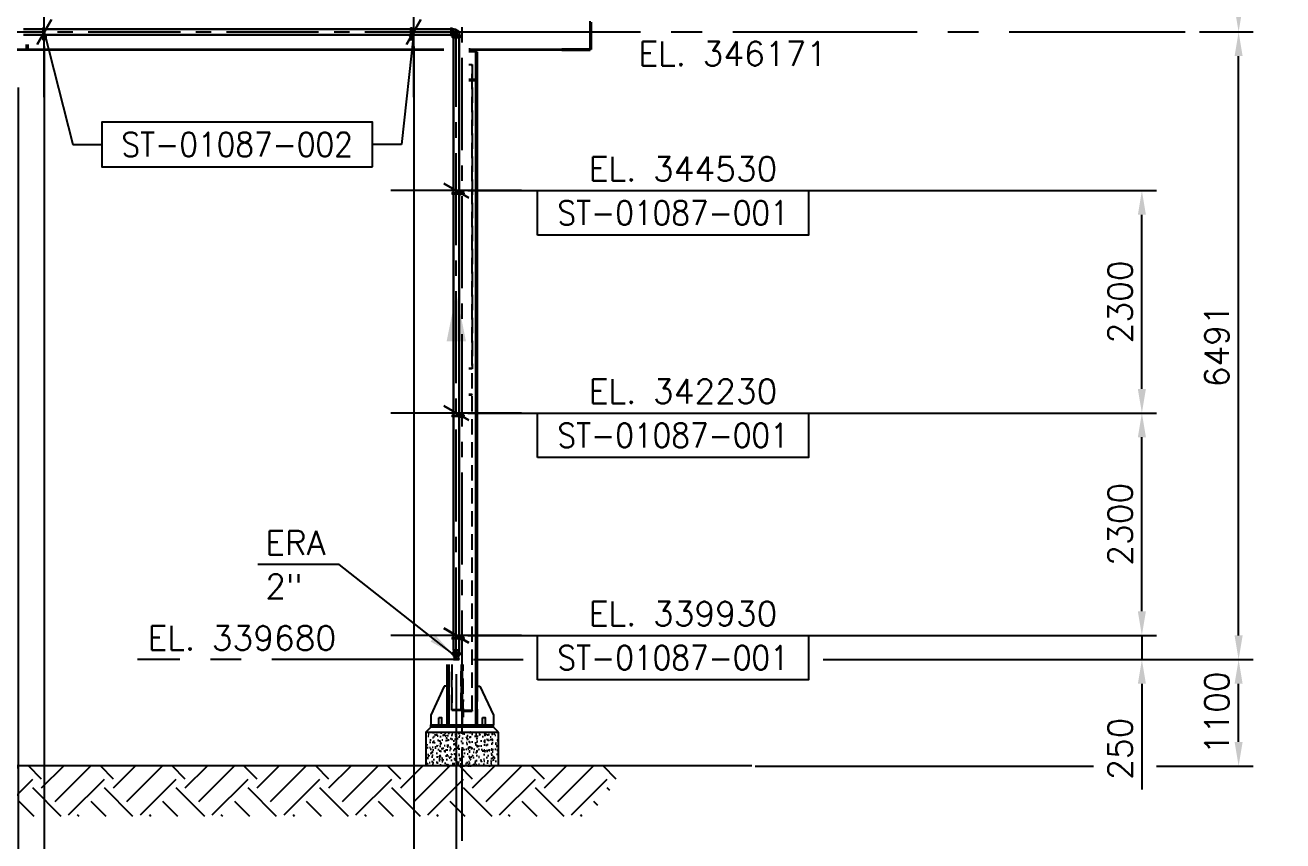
# Model space of a CAD drawing. Header units: millimetres. Extents: x 0 to 42050, y 0 to 29700.
# Drawn here: x 15520 to 22020, y 21874 to 26092 of the extents above; entities that cross this region are included whole.
import ezdxf
from ezdxf.enums import TextEntityAlignment as Align

# ---------------------------------------------------------------- set-up
doc = ezdxf.new("R2010")
doc.units = ezdxf.units.MM
doc.header["$LTSCALE"] = 50
doc.linetypes.add('CENTER2', pattern=[28.575, 19.05, -3.175, 3.175, -3.175])
doc.linetypes.add('HIDDEN2', pattern=[4.7625, 3.175, -1.5875])
for name, color, linetype in [('CIVIL', 7, 'Continuous'), ('ESTRUTURA EXISTENTE', 7, 'Continuous'), ('GRAMPO', 8, 'Continuous'), ('SUP.CHAMADA', 2, 'Continuous'), ('SUPORTE', 7, 'Continuous'), ('TC1', 8, 'CENTER2'), ('TCONEXÃO', 3, 'Continuous'), ('TDM', 2, 'Continuous'), ('TFLUXO', 7, 'Continuous'), ('TR100', 3, 'Continuous')]:
    doc.layers.add(name, color=color, linetype=linetype)
doc.layers.add('HIDDEN', color=8, linetype='HIDDEN2', transparency=0.4)
doc.layers.add('SUP.IND', color=4, linetype='Continuous', lineweight=30)
doc.layers.add('TNO', color=5, linetype='Continuous', lineweight=30)
doc.styles.add('TR100', font='simplex.shx')
doc.dimstyles.new('SEG-S-50x100', dxfattribs={"dimscale": 50, "dimtxt": 2.5, "dimasz": 2.5, "dimexe": 1.5, "dimexo": 1.5, "dimgap": 1, "dimtad": 1, "dimdec": 0, "dimlfac": 2, "dimtxsty": 'TR100', "dimcen": 2.5, "dimclrd": 256, "dimclre": 256, "dimclrt": 3, "dimadec": 0, "dimazin": 0, "dimtfac": 1, "dimtdec": 0, "dimtmove": 0, "dimatfit": 3, "dimfxl": 0, "dimarcsym": 0})

# ---------------------------------------------------------------- blocks, each defined once
blk = doc.blocks.new('A$C5c57e51c')
at = {"layer": 'HIDDEN'}
for p, q in [((-19, 0), (-19, -46)), ((19, 0), (19, -46)), ((-28, -46), (-28, -49)), ((-28, -49), (28, -49)), ((-27, -50), (-28, -49)), ((27, -50), (-27, -50)), ((-19, -97), (-20, -98)), ((-19, -50), (-19, -97)), ((19, -97), (-19, -97)), ((19, -50), (19, -97)), ((19, -97), (20, -98)), ((27, -50), (28, -49)), ((28, -46), (28, -49))]:
    blk.add_line(p, q, dxfattribs=at)
at = {"layer": 'TCONEXÃO'}
for p, q in [((-29, 0), (-30, -1)), ((-29, 0), (29, 0)), ((29, 0), (30, -1)), ((-39, -28), (-44, -33)), ((-44, -41), (-44, -33)), ((-39, -46), (-44, -41)), ((-38, -28), (-39, -28)), ((-39, -46), (-38, -46)), ((-38, -28), (-27, -28)), ((-27, -46), (-38, -46)), ((30, -1), (-30, -1)), ((-30, -1), (-30, -28)), ((-30, -61), (-30, -46)), ((0, -61), (-30, -61)), ((0, -86), (-30, -86)), ((-30, -96), (-30, -86)), ((0, -96), (-30, -96)), ((-28, -98), (-30, -96)), ((0, -98), (-28, -98)), ((-11, -28), (-27, -28)), ((-27, -46), (-11, -46)), ((-22, -41), (-22, -33)), ((-11, -28), (11, -28)), ((11, -46), (-11, -46)), ((30, -61), (0, -61)), ((30, -86), (0, -86)), ((30, -96), (0, -96)), ((28, -98), (0, -98)), ((27, -28), (11, -28)), ((11, -46), (27, -46)), ((22, -41), (22, -33)), ((27, -28), (38, -28)), ((38, -46), (27, -46)), ((28, -98), (30, -96)), ((30, -1), (30, -28)), ((30, -61), (30, -46)), ((30, -96), (30, -86)), ((39, -28), (38, -28)), ((38, -46), (39, -46)), ((39, -28), (44, -33)), ((39, -46), (44, -41)), ((44, -41), (44, -33))]:
    blk.add_line(p, q, dxfattribs=at)
for centre, radius, start, end in [((-32, -66), 5.26, 56.1796, 63.1455), ((-41, -71), 18.8, 308.2491, 341.4554), ((-37, -73), 14.1, 343.0127, 56.1796), ((37, -73), 14.1, 123.8204, 196.9873), ((41, -71), 18.8, 198.5446, 231.7509), ((32, -66), 5.26, 116.8545, 123.8204)]:
    blk.add_arc(centre, radius, start, end, dxfattribs=at)
for points, weights in [([(-38, -28), (-41, -30), (-44, -33)], [1, 1.00923743592, 1.00072727891]), ([(-44, -41), (-41, -44), (-38, -46)], [1.00072727891, 1.00923743592, 1]), ([(-22, -33), (-25, -30), (-27, -28)], [1.00072727891, 1.00923743592, 1]), ([(-27, -46), (-25, -44), (-22, -41)], [1, 1.00923743592, 1.00072727891]), ([(-11, -28), (-16, -30), (-22, -33)], [1, 1.00923743592, 1.00072727891]), ([(-22, -41), (-16, -44), (-11, -46)], [1.00072727891, 1.00923743592, 1]), ([(22, -33), (16, -30), (11, -28)], [1.00072727891, 1.00923743592, 1]), ([(11, -46), (16, -44), (22, -41)], [1, 1.00923743592, 1.00072727891]), ([(27, -28), (25, -30), (22, -33)], [1, 1.00923743592, 1.00072727891]), ([(22, -41), (25, -44), (27, -46)], [1.00072727891, 1.00923743592, 1]), ([(44, -33), (41, -30), (38, -28)], [1.00072727891, 1.00923743592, 1]), ([(38, -46), (41, -44), (44, -41)], [1, 1.00923743592, 1.00072727891])]:
    blk.add_rational_spline(points, weights, degree=2, dxfattribs=at)
blk = doc.blocks.new('GRAMPO U 02 CORTE1')
at = {"layer": 'GRAMPO'}
for p, q in [((-5, 36), (-5, -82)), ((5, 36), (5, -82)), ((-10, -36), (-10, -45)), ((-10, -46), (10, -46)), ((-10, -46), (-10, -55)), ((-10, -55), (10, -55)), ((-6, -30), (-6, -36)), ((5, -82), (-5, -82)), ((6, -30), (6, -36)), ((10, -36), (10, -45)), ((10, -46), (10, -55))]:
    blk.add_line(p, q, dxfattribs=at)
for centre, radius, start, end in [((0, 36), 4.76, 0, 180), ((-7, -41), 4.76, 60, 120), ((-7, -41), 4.76, 240, 300), ((-7, -51), 4.76, 60, 120), ((-7, -51), 4.76, 240, 300), ((0, -54), 18.1, 74.7385, 105.2615), ((0, -28), 18.1, 254.7385, 285.2615), ((0, -64), 18.1, 74.7385, 105.2615), ((0, -37), 18.1, 254.7385, 285.2615), ((7, -41), 4.76, 60, 120), ((7, -41), 4.76, 240, 300), ((7, -51), 4.76, 60, 120), ((7, -51), 4.76, 240, 300)]:
    blk.add_arc(centre, radius, start, end, dxfattribs=at)
at = {"layer": 'TC1', "ltscale": 0.5}
for p, q in [((14, 36), (-14, 36)), ((0, 50), (0, -82))]:
    blk.add_line(p, q, dxfattribs=at)
blk = doc.blocks.new('A$C8f8786a4')
at = {"layer": 'HIDDEN'}
for p, q in [((57, 30), (34, 29)), ((34, 29), (34, -29)), ((-30, -57), (-29, -34)), ((-29, -34), (29, -34)), ((30, -57), (29, -34)), ((57, -30), (34, -29))]:
    blk.add_line(p, q, dxfattribs=at)
at = {"layer": 'TCONEXÃO'}
for p, q in [((1, 0), (4, 3)), ((5, 1), (3, 0)), ((7, 1), (6, 1)), ((7, 3), (9, 2)), ((14, 4), (10, 5)), ((11, 7), (14, 6)), ((14, 6), (14, 9)), ((16, 0), (14, 4)), ((16, 10), (15, 5)), ((15, 5), (18, 2)), ((18, 0), (17, 0)), ((42, 36), (38, 36)), ((42, 36), (42, -35)), ((45, -37), (45, 37)), ((56, 38), (46, 38)), ((48, 9), (52, 9)), ((48, 8), (48, 9)), ((53, 8), (48, 8)), ((48, 7), (53, 7)), ((48, 6), (48, 7)), ((53, 6), (48, 6)), ((48, 6), (52, 4)), ((48, 3), (48, 6)), ((49, 3), (48, 3)), ((48, 0), (53, 2)), ((48, -1), (48, 0)), ((49, 4), (49, 3)), ((53, 2), (49, 4)), ((51, 0), (50, 0)), ((51, -1), (51, 0)), ((52, 11), (53, 11)), ((52, 9), (52, 11)), ((52, 5), (53, 5)), ((52, 4), (52, 5)), ((52, 1), (52, -1)), ((53, 1), (52, 1)), ((53, 11), (53, 8)), ((53, 7), (53, 6)), ((53, 5), (53, 2)), ((53, 2), (53, 1)), ((57, 37), (57, -37)), ((-38, -46), (-38, -56)), ((-37, -45), (37, -45)), ((37, -57), (-37, -57)), ((-36, -38), (-36, -42)), ((35, -42), (-36, -42)), ((-11, -16), (-8, -10)), ((-11, -17), (-11, -17)), ((-9, -15), (-10, -17)), ((-2, -19), (-9, -15)), ((-6, -11), (-8, -13)), ((-8, -13), (-1, -17)), ((-7, -10), (-7, -10)), ((-5, -7), (-5, -7)), ((-1, -12), (-5, -8)), ((-4, -7), (0, -10)), ((-4, -46), (-3, -46)), ((-4, -55), (-4, -46)), ((-3, -46), (-3, -49)), ((-3, -49), (1, -49)), ((1, -50), (-3, -53)), ((-3, -53), (-3, -55)), ((-2, -3), (-1, -3)), ((3, -8), (-2, -4)), ((-1, -18), (-1, -19)), ((0, -3), (4, -6)), ((7, -7), (1, 0)), ((1, -52), (4, -49)), ((4, -53), (1, -53)), ((3, 0), (5, -2)), ((3, -10), (3, -10)), ((4, -11), (4, -12)), ((4, -46), (5, -46)), ((4, -49), (4, -46)), ((4, -55), (4, -53)), ((5, -2), (7, 0)), ((5, -46), (5, -55)), ((8, -1), (6, -3)), ((6, -3), (8, -6)), ((8, -7), (8, -7)), ((10, -12), (9, -14)), ((13, -18), (13, -14)), ((14, -19), (13, -18)), ((18, -14), (14, -19)), ((15, -15), (17, -13)), ((15, -13), (15, -15)), ((17, -13), (18, -14)), ((35, -42), (35, -38)), ((35, -42), (35, -42)), ((37, -45), (37, -45)), ((38, -35), (42, -35)), ((38, -56), (38, -47)), ((39, -46), (46, -39)), ((42, -35), (42, -35)), ((45, -37), (45, -37)), ((47, -38), (56, -38)), ((53, -3), (48, -1)), ((48, -6), (48, -5)), ((53, -6), (48, -6)), ((48, -10), (48, -10)), ((53, -10), (48, -10)), ((49, -5), (50, -5)), ((49, -5), (49, -5)), ((49, -9), (50, -9)), ((49, -9), (49, -9)), ((50, 0), (51, -1)), ((50, -5), (50, -5)), ((50, -9), (50, -9)), ((51, -4), (53, -3)), ((53, -4), (51, -5)), ((51, -5), (53, -5)), ((51, -5), (51, -5)), ((51, -9), (52, -9)), ((51, -9), (51, -9)), ((52, -1), (53, -2)), ((52, -9), (52, -9)), ((53, -2), (53, -3)), ((53, -3), (53, -4)), ((53, -5), (53, -6)), ((53, -9), (53, -10))]:
    blk.add_line(p, q, dxfattribs=at)
at = {"layer": 'TCONEXÃO', "flags": 128}
for points in [[(14, 10), (14, 11), (15, 11), (15, 11), (15, 11), (15, 11)], [(14, 9), (14, 10), (14, 10), (14, 10), (14, 10), (14, 10)], [(0, -10), (1, -11), (1, -11), (1, -11), (2, -11), (2, -11), (3, -10)], [(38, -47), (38, -47), (38, -47)], [(47, -38), (47, -38), (47, -38)], [(48, -5), (48, -4), (48, -4), (49, -4), (49, -3), (49, -3), (50, -3)], [(50, -4), (49, -4), (49, -4), (49, -4), (49, -5), (49, -5)], [(50, -8), (49, -8), (49, -9), (49, -9), (49, -9), (49, -9)], [(50, -5), (50, -5), (50, -4), (50, -4), (50, -4), (50, -4), (50, -4), (50, -4)], [(50, -9), (50, -9), (50, -9), (50, -9), (50, -8), (50, -8)], [(52, -8), (51, -8), (51, -8), (51, -8), (51, -9), (51, -9)], [(52, -9), (52, -9), (52, -8), (52, -8), (52, -8), (52, -8), (52, -8)]]:
    blk.add_lwpolyline(points, dxfattribs=at)
at = {"layer": 'TCONEXÃO'}
for centre, radius, start, end in [((38, -38), 73.6, 90, 180), ((6, 2), 2.05, 37.2855, 137.6938), ((6, 1), 0.674, 36.1999, 138.7795), ((6, 0), 0.678, 306.5692, 48.4102), ((7, 0), 2.06, 307.3181, 47.6613), ((10, 5), 2.17, 57.562, 100.1309), ((10, 6), 0.999, 115.6431, 175.9338), ((9, 6), 0.745, 190.9713, 213.7425), ((10, 7), 1.92, 217.4649, 243.4842), ((14, 10), 1.06, 33.4516, 49.1656), ((13, 9), 3.18, 15.5552, 30.7636), ((17, 1), 0.654, 208.7971, 311.9553), ((17, 1), 0.671, 297.4369, 39.5179), ((41, 39), 4, 281.1643, 329.1021), ((46, 37), 1.5, 90, 149.1021), ((56, 37), 1.5, 0, 90), ((-37, -46), 1.5, 120.8979, 180), ((-37, -56), 1.5, 180, 270), ((-39, -41), 4, 300.8979, 348.8357), ((-11, -16), 0.673, 139.9636, 242.4683), ((-10, -16), 0.674, 230.1286, 332.3033), ((-7, -11), 0.674, 50.0453, 152.3866), ((-7, -11), 0.673, 320.0358, 62.3961), ((-5, -8), 0.67, 132.5299, 234.9381), ((-5, -7), 0.674, 42.9568, 144.5112), ((-1, -3), 0.671, 132.3406, 234.872), ((-2, -18), 0.674, 230.0525, 332.3794), ((-1, -3), 0.669, 42.3808, 145.0872), ((1, -10), 3.2, 219.6649, 321.7005), ((-2, -18), 0.675, 320.149, 62.2829), ((1, -49), 0.4, 315.1509, 90), ((1, -53), 0.4, 135.1509, 270), ((2, -9), 1.53, 319.3225, 60.8596), ((2, -9), 3.17, 315.1578, 58.321), ((8, -7), 0.676, 216.4047, 318.5747), ((8, -6), 0.676, 306.3829, 48.5965), ((11, -11), 3.36, 134.319, 226.3933), ((11, -11), 2.98, 45.8802, 137.396), ((11, -11), 1.55, 139.077, 229.5609), ((11, -11), 1.3, 44.3035, 137.5153), ((8, -13), 4.89, 352.4519, 35.1042), ((8, -13), 6.79, 355.3701, 37.6419), ((38, -38), 3.07, 90, 180), ((39, -41), 4, 191.1498, 239.0877), ((35, -47), 2.6, 16.4903, 40.4398), ((37, -56), 1.5, 270, 0), ((40, -47), 1.83, 133.0491, 182.1952), ((40, -46), 1.9, 181.6003, 207.5256), ((41, -39), 4, 30.9123, 78.8501), ((47, -35), 2.61, 229.5929, 253.477), ((47, -40), 1.8, 87.3905, 137.5406), ((46, -40), 1.9, 62.4744, 88.3997), ((50, -9), 1.24, 90.2457, 168.6462), ((52, -9), 4.11, 167.8589, 182.1482), ((50, -5), 1.3, 16.3626, 92.4283), ((52, -9), 1.35, 88.5992, 157.7025), ((49, -9), 1.16, 33.6353, 89.7632), ((52, -9), 1.52, 351.8188, 87.8573), ((56, -37), 1.5, 270, 0)]:
    blk.add_arc(centre, radius, start, end, dxfattribs=at)
blk = doc.blocks.new('A$Cf3f43122')
at = {"layer": 'SUPORTE', "elevation": 0}
for points in [[(17871, 7554), (17903, 7554, -0.414214), (17909, 7548), (17909, 7516, 0.414214), (17916, 7509), (17916, 7560), (17865, 7560, 0.414214), (17871, 7554, 0.414214)], [(21671, 7554), (21703, 7554, -0.414214), (21709, 7548), (21709, 7516, 0.414214), (21716, 7509), (21716, 7560), (21665, 7560, 0.414214), (21671, 7554, 0.414214)], [(22192, 5905), (22192, 5936, -0.414214), (22198, 5943), (22230, 5943, 0.414214), (22236, 5949), (22186, 5949), (22186, 5898, 0.414214), (22192, 5905, 0.414214)], [(22192, 3605), (22192, 3636, -0.414214), (22198, 3643), (22230, 3643, 0.414214), (22236, 3649), (22186, 3649), (22186, 3598, 0.414214), (22192, 3605, 0.414214)], [(22192, 1305), (22192, 1336, -0.414214), (22198, 1343), (22230, 1343, 0.414214), (22236, 1349), (22186, 1349), (22186, 1298, 0.414214), (22192, 1305, 0.414214)]]:
    blk.add_lwpolyline(points, format="xyb", dxfattribs=at)
at = {"layer": 'TC1'}
for p in [(5493, 7590), (22156, 1099)]:
    blk.add_line(p, (22156, 7590), dxfattribs=at)
at = {"layer": 'TNO'}
for p, q in [((17683, 7620), (22098, 7620)), ((17683, 7560), (22098, 7560)), ((22126, 1197), (22126, 7533)), ((22186, 1197), (22186, 7533))]:
    blk.add_line(p, q, dxfattribs=at)
at = {"xscale": -1}
for name, p in [('GRAMPO U 02 CORTE1', (17888, 7590)), ('GRAMPO U 02 CORTE1', (21688, 7590)), ('A$C8f8786a4', (22156, 7590)), ('A$C5c57e51c', (22156, 1197))]:
    blk.add_blockref(name, p, dxfattribs=at)
at = {"xscale": -1.000000000000005, "rotation": 90}
for p in [(22156, 5921), (22156, 3621), (22156, 1321)]:
    blk.add_blockref('GRAMPO U 02 CORTE1', p, dxfattribs=at)
blk = doc.blocks.new('A$C18ef6fce')
at = {"layer": 'HIDDEN'}
h = blk.add_hatch(dxfattribs=at)
h.set_pattern_fill('AR-CONC', color=256, scale=15)
h.set_pattern_definition([(50, (424432.36, 384892.79), (107.589027, -9.41282), [11.25, -123.75]), (355, (424432.36, 384892.79), (-20.8127, 112.82882), [9, -99]), (100.451444, (424441.32, 384892), (86.776327, 103.415999), [9.561029, -105.171317]), (46.1842, (424432.36, 384922.79), (160.0862, -24.827892), [16.875, -185.625]), (96.635635, (424445.7, 384920.72), (140.19929, 146.11779), [14.34155, -157.757064]), (351.184164, (424432.36, 384922.79), (140.19929, 146.11779), [13.5, -148.5]), (21, (424447.36, 384915.29), (89.536058, -60.392834), [11.25, -123.75]), (326, (424447.36, 384915.29), (36.4973, 108.772507), [9, -99]), (71.451445, (424454.82, 384910.26), (126.033357, 48.379673), [9.561029, -105.171317]), (37.5, (424432.356, 384892.79), (1.8239783, 49.934078), [0, -97.8, 0, -100.5, 0, -99.375]), (7.5, (424432.356, 384892.79), (39.4604306, 59.161757), [0, -57.3, 0, -95.55, 0, -37.875]), (327.5, (424398.906, 384892.79), (80.0733654, -3.3832308), [0, -37.5, 0, -117, 0, -155.25]), (317.5, (424383.906, 384892.79), (87.477925, 15.015747), [0, -48.75, 0, -77.7, 0, -110.25])])
h.paths.add_polyline_path([(22591, 351), (21841, 351), (21841, 0), (22591, 0)])
h = blk.add_hatch(dxfattribs=at)
h.set_pattern_fill('EARTH', color=256, scale=0.5, style=0)
h.set_pattern_definition([(45, (-50183, -164615.4), (6e-14, 742.4621), [525, -525]), (45, (-50322.2, -164476.2), (6e-14, 742.4621), [525, -525]), (45, (-50461.4, -164337), (6e-14, 742.4621), [525, -525]), (135, (-50461.4, -164244.2), (-742.4621, 2e-13), [525, -525]), (135, (-50322.2, -164104.97), (-742.4621, 2e-13), [525, -525]), (135, (-50183, -163965.76), (-742.4621, 2e-13), [525, -525])])
h.paths.add_polyline_path([(23529, -523), (23834, -139), (23869, 1), (-1979, 0), (-1511, -518)])
at = {"layer": 'CIVIL'}
for p, q in [((21841, 351), (21891, 401)), ((22591, 351), (22541, 401)), ((21841, 351), (22591, 351)), ((21841, 351), (21841, 1)), ((22591, 0), (22591, 351)), ((25211, 0), (-1975, 0))]:
    blk.add_line(p, q, dxfattribs=at)
at = {"layer": 'ESTRUTURA EXISTENTE'}
for p, q in [((23538, 7408), (23538, 7702)), ((23551, 7692), (23551, 7408)), ((15053, 7414), (20045, 7414)), ((17713, 7414), (17713, 7461)), ((17726, 7461), (17726, 7414)), ((20045, 7414), (22026, 7414)), ((22286, 7414), (23051, 7414)), ((23051, 7414), (23245, 7414)), ((23345, 7414), (23245, 7414)), ((23538, 7414), (23345, 7414)), ((20045, 7401), (15053, 7401)), ((22026, 7401), (20045, 7401)), ((22286, 7401), (22362, 7401)), ((22362, 7385), (22286, 7385)), ((22354, 7385), (22370, 7385)), ((22354, 7385), (22354, 826)), ((22362, 7385), (22362, 7401)), ((23051, 7401), (22362, 7401)), ((22370, 7385), (22370, 7385)), ((22370, 7385), (22370, 826)), ((22370, 7385), (22370, 826)), ((23245, 7401), (23051, 7401)), ((23245, 7401), (23358, 7401)), ((23358, 7401), (23538, 7401)), ((23551, 7408), (23538, 7408)), ((23538, 7408), (23538, 7401)), ((22354, 7100), (22286, 7100)), ((22354, 7084), (22286, 7084)), ((22354, 7084), (22354, 7100)), ((22062, 826), (22062, 1049)), ((22077, 1049), (22077, 826)), ((22032, 826), (21891, 526)), ((22061, 826), (22032, 826)), ((22061, 526), (22061, 826)), ((22061, 826), (22077, 826)), ((22077, 826), (22077, 526)), ((22370, 826), (22354, 826)), ((22354, 826), (22354, 526)), ((22370, 826), (22400, 826)), ((22370, 526), (22370, 826)), ((22400, 826), (22541, 526)), ((21891, 526), (21891, 426)), ((22061, 426), (22061, 526)), ((22061, 526), (22077, 526)), ((22077, 526), (22077, 426)), ((22370, 526), (22354, 526)), ((22354, 526), (22354, 426)), ((22370, 426), (22370, 526)), ((22541, 526), (22541, 426)), ((21891, 401), (21891, 426)), ((21891, 426), (22541, 426)), ((22541, 401), (21891, 401)), ((22541, 401), (21891, 401)), ((21978, 501), (21975, 498)), ((21975, 426), (21975, 498)), ((22007, 498), (21975, 498)), ((21978, 501), (22004, 501)), ((22004, 501), (22007, 498)), ((22007, 426), (22007, 498)), ((22428, 501), (22425, 498)), ((22425, 426), (22425, 498)), ((22457, 498), (22425, 498)), ((22428, 501), (22454, 501)), ((22454, 501), (22457, 498)), ((22457, 426), (22457, 498)), ((22541, 401), (22541, 426))]:
    blk.add_line(p, q, dxfattribs=at)
at = {"layer": 'HIDDEN'}
for p, q in [((17726, 7424), (17713, 7424)), ((22299, 7411), (22286, 7411)), ((22299, 7401), (22299, 7414)), ((22354, 7385), (22354, 426)), ((22286, 7254), (22321, 7254)), ((22286, 7254), (22321, 7254)), ((22318, 7250), (22286, 7250)), ((22318, 7250), (22286, 7250)), ((22321, 7254), (22321, 4110)), ((22321, 570), (22321, 7254)), ((22334, 7084), (22334, 7100)), ((22354, 7100), (22354, 7100)), ((22354, 7084), (22354, 7084)), ((22286, 4113), (22321, 4113)), ((22318, 4108), (22286, 4108)), ((22321, 3843), (22286, 3843)), ((22286, 3839), (22318, 3839)), ((22321, 570), (22321, 3843)), ((22110, 1049), (22110, 577)), ((22110, 577), (22110, 1049)), ((22205, 1049), (22205, 585)), ((22205, 585), (22205, 1049)), ((22212, 1049), (22212, 426)), ((22212, 577), (22212, 1049)), ((22219, 426), (22219, 1049)), ((22219, 506), (22219, 1049)), ((22226, 508), (22226, 1049)), ((22226, 508), (22226, 1049)), ((22212, 979), (22219, 979)), ((22212, 920), (22219, 920)), ((22062, 426), (22062, 826)), ((22077, 826), (22077, 426)), ((22212, 844), (22219, 844)), ((22219, 831), (22212, 831)), ((22370, 826), (22370, 426)), ((22219, 758), (22205, 758)), ((22205, 758), (22212, 758)), ((22219, 736), (22205, 736)), ((22205, 736), (22212, 736)), ((22219, 666), (22205, 666)), ((22205, 666), (22212, 666)), ((22212, 688), (22226, 688)), ((22212, 670), (22219, 670)), ((22212, 666), (22226, 666)), ((22226, 688), (22219, 688)), ((22226, 666), (22219, 666)), ((22110, 577), (22110, 579)), ((22110, 577), (22212, 577)), ((22212, 577), (22110, 577)), ((22199, 581), (22113, 581)), ((22113, 581), (22199, 581)), ((22219, 644), (22205, 644)), ((22205, 644), (22212, 644)), ((22205, 585), (22205, 640)), ((22212, 642), (22208, 642)), ((22208, 642), (22212, 642)), ((22212, 642), (22212, 577)), ((22212, 596), (22226, 596)), ((22212, 574), (22226, 574)), ((22226, 596), (22219, 596)), ((22226, 574), (22219, 574)), ((22321, 572), (22219, 572)), ((22219, 506), (22219, 572)), ((22219, 572), (22321, 572)), ((22226, 563), (22226, 508)), ((22232, 568), (22318, 568)), ((22318, 568), (22232, 568)), ((22321, 572), (22321, 570)), ((21973, 401), (21973, 426)), ((21975, 401), (21975, 426)), ((22007, 401), (22007, 426)), ((22008, 401), (22008, 426)), ((22219, 506), (22223, 506)), ((22223, 506), (22219, 506)), ((22423, 401), (22423, 426)), ((22425, 401), (22425, 426)), ((22457, 401), (22457, 426)), ((22458, 401), (22458, 426)), ((24454, 0), (24454, 1)), ((24658, 0), (24658, 1)), ((25205, 0), (25205, 1))]:
    blk.add_line(p, q, dxfattribs=at)
at = {"layer": 'HIDDEN', "extrusion": (0, 0, -1)}
for centre, major_axis, ratio, start_param, end_param in [((22318, 7252), (3.2, 0), 0.642367, 0, 1.570796), ((22318, 4110), (3.2, 0), 0.642367, 0, 1.570796), ((22212, 747), (0, 11), 0.000001, -3.077826607599404, 3.205358699580183), ((22212, 655), (0, 11), 0.000001, -3.077826607599404, 3.205358699580183), ((22226, 677), (0, -11), 0.000001, -4.951772618257472, 1.331412688922114), ((22113, 579), (-3.2, 0), 0.642367, -0.000001, 1.570795), ((22199, 585), (-6.4, 0), 0.642367, -3.141593, -1.570796), ((22208, 640), (-3.2, 0), 0.642367, -0.000001, 1.570795), ((22226, 585), (0, -11), 0.000001, -4.951772618257472, 1.331412688922114), ((22232, 563), (6.4, 0), 0.642367, -3.141593, -1.570796), ((22318, 570), (3.2, 0), 0.642367, -0.000001, 1.570795), ((22223, 508), (3.2, 0), 0.642367, -0.000001, 1.570795)]:
    blk.add_ellipse(centre, major_axis=major_axis, ratio=ratio, start_param=start_param, end_param=end_param, dxfattribs=at)
at = {"layer": 'HIDDEN'}
for centre, major_axis, ratio, start_param, end_param in [((22318, 3841), (3.2, 0), 0.642367, -1.570796, 0), ((22205, 747), (0, 11), 0.000001, -3.205359, 3.077826), ((22205, 655), (0, 11), 0.000001, -3.205359, 3.077826), ((22219, 677), (0, 11), 0.000001, -4.472995636192827, 1.810189670986759), ((22113, 579), (-3.2, 0), 0.642367, -1.570796, 0), ((22199, 585), (6.4, 0), 0.642367, -1.570795, 0.000001), ((22208, 640), (-3.2, 0), 0.642367, -1.570796, 0), ((22219, 585), (0, 11), 0.000001, -4.472995636192827, 1.810189670986759), ((22232, 563), (-6.4, 0), 0.642367, -1.570795, 0.000001), ((22318, 570), (3.2, 0), 0.642367, -1.570796, 0), ((22223, 508), (3.2, 0), 0.642367, -1.570796, 0)]:
    blk.add_ellipse(centre, major_axis=major_axis, ratio=ratio, start_param=start_param, end_param=end_param, dxfattribs=at)
at = {"layer": 'TC1'}
blk.add_line((22216, -774), (22216, 7850), dxfattribs=at)
blk = doc.blocks.new('A$C6f4cfda9')
blk.add_blockref('A$Cf3f43122', (-6390, -2403))
at = {"layer": 'TDM'}
blk.add_blockref('A$C18ef6fce', (-6390, -2404), dxfattribs=at)
blk = doc.blocks.new('*D91')
at = {"layer": 'Defpoints', "color": 0}
for p in [(17747.8, 22811.3), (17777.8, 21874.3), (17747.8, 20826.9)]:
    blk.add_point(p, dxfattribs=at)
at = {"layer": 'TDM', "lineweight": -2}
for p, q in [((17747.8, 22736.3), (17747.8, 20751.9)), ((17777.8, 21799.3), (17777.8, 20751.9)), ((17622.8, 20826.9), (17497.8, 20826.9)), ((17747.8, 20826.9), (17777.8, 20826.9)), ((17902.8, 20826.9), (18330.2, 20826.9))]:
    blk.add_line(p, q, dxfattribs=at)
at = {"layer": 'TDM'}
for points in [[(17622.8, 20847.8), (17622.8, 20806.1), (17747.8, 20826.9)], [(17902.8, 20847.8), (17902.8, 20806.1), (17777.8, 20826.9)]]:
    blk.add_solid(points, dxfattribs=at)
at = {"layer": 'TDM', "color": 3, "insert": (18179, 20939.4), "char_height": 125, "attachment_point": 5, "style": 'TR100'}
blk.add_mtext('60', dxfattribs=at)
blk = doc.blocks.new('*D92')
at = {"layer": 'Defpoints', "color": 0}
for p in [(15482.8, 25845.1), (17747.8, 22811.3), (15482.8, 20826.9)]:
    blk.add_point(p, dxfattribs=at)
at = {"layer": 'TDM', "lineweight": -2}
for p, q in [((15482.8, 25770.1), (15482.8, 20751.9)), ((17747.8, 22736.3), (17747.8, 20751.9)), ((17622.8, 20826.9), (15607.8, 20826.9))]:
    blk.add_line(p, q, dxfattribs=at)
at = {"layer": 'TDM'}
for points in [[(15607.8, 20847.8), (15607.8, 20806.1), (15482.8, 20826.9)], [(17622.8, 20847.8), (17622.8, 20806.1), (17747.8, 20826.9)]]:
    blk.add_solid(points, dxfattribs=at)
at = {"layer": 'TDM', "color": 3, "insert": (16615.3, 20939.4), "char_height": 125, "attachment_point": 5, "style": 'TR100'}
blk.add_mtext('4530', dxfattribs=at)
blk = doc.blocks.new('*D93')
at = {"layer": 'Defpoints', "color": 0}
for p in [(17527.8, 26056.9), (17777.8, 21874.3), (17527.8, 21326.9)]:
    blk.add_point(p, dxfattribs=at)
at = {"layer": 'TDM', "lineweight": -2}
for p, q in [((17527.8, 25981.9), (17527.8, 21251.9)), ((17777.8, 21799.3), (17777.8, 21251.9)), ((17402.8, 21326.9), (17277.8, 21326.9)), ((17527.8, 21326.9), (17777.8, 21326.9)), ((17902.8, 21326.9), (18449.3, 21326.9))]:
    blk.add_line(p, q, dxfattribs=at)
at = {"layer": 'TDM'}
for points in [[(17402.8, 21347.8), (17402.8, 21306.1), (17527.8, 21326.9)], [(17902.8, 21347.8), (17902.8, 21306.1), (17777.8, 21326.9)]]:
    blk.add_solid(points, dxfattribs=at)
at = {"layer": 'TDM', "color": 3, "insert": (18238.5, 21439.4), "char_height": 125, "attachment_point": 5, "style": 'TR100'}
blk.add_mtext('500', dxfattribs=at)
blk = doc.blocks.new('*D94')
at = {"layer": 'Defpoints', "color": 0}
for p in [(15618.6, 26056.9), (15482.8, 25845.1), (15618.6, 21326.9)]:
    blk.add_point(p, dxfattribs=at)
at = {"layer": 'TDM', "lineweight": -2}
for p, q in [((15618.6, 25981.9), (15618.6, 21251.9)), ((15482.8, 25770.1), (15482.8, 21251.9)), ((15357.8, 21326.9), (15232.8, 21326.9)), ((15482.8, 21326.9), (15618.6, 21326.9)), ((15743.6, 21326.9), (16290, 21326.9))]:
    blk.add_line(p, q, dxfattribs=at)
at = {"layer": 'TDM'}
for points in [[(15357.8, 21347.8), (15357.8, 21306.1), (15482.8, 21326.9)], [(15743.6, 21347.8), (15743.6, 21306.1), (15618.6, 21326.9)]]:
    blk.add_solid(points, dxfattribs=at)
at = {"layer": 'TDM', "color": 3, "insert": (16079.3, 21439.4), "char_height": 125, "attachment_point": 5, "style": 'TR100'}
blk.add_mtext('272', dxfattribs=at)
blk = doc.blocks.new('*D104')
at = {"layer": 'Defpoints', "color": 0}
for p in [(17761.9, 22811.3), (21791.2, 22811.3), (19216.8, 22261.3)]:
    blk.add_point(p, dxfattribs=at)
at = {"layer": 'TDM', "lineweight": -2}
for p, q in [((17836.9, 22811.3), (18093.5, 22811.3)), ((19643.5, 22811.3), (21216.2, 22811.3)), ((21366.2, 22811.3), (21866.2, 22811.3)), ((21791.2, 22386.3), (21791.2, 22686.3)), ((19291.8, 22261.3), (21041.2, 22261.3)), ((21366.2, 22261.3), (21866.2, 22261.3))]:
    blk.add_line(p, q, dxfattribs=at)
at = {"layer": 'TDM'}
for points in [[(21770.3, 22686.3), (21812, 22686.3), (21791.2, 22811.3)], [(21770.3, 22386.3), (21812, 22386.3), (21791.2, 22261.3)]]:
    blk.add_solid(points, dxfattribs=at)
at = {"layer": 'TDM', "color": 3, "insert": (21678.7, 22536.3), "char_height": 125, "attachment_point": 5, "rotation": 90, "style": 'TR100'}
blk.add_mtext('1100', dxfattribs=at)
blk = doc.blocks.new('*D105')
at = {"layer": 'Defpoints', "color": 0}
for p in [(21514.1, 26056.9), (21791.2, 26056.9), (17761.9, 22811.3)]:
    blk.add_point(p, dxfattribs=at)
at = {"layer": 'TDM', "lineweight": -2}
for p, q in [((21589.1, 26056.9), (21866.2, 26056.9)), ((21791.2, 22936.3), (21791.2, 25931.9)), ((17836.9, 22811.3), (18093.5, 22811.3)), ((19643.5, 22811.3), (21866.2, 22811.3))]:
    blk.add_line(p, q, dxfattribs=at)
at = {"layer": 'TDM'}
for points in [[(21770.3, 25931.9), (21812, 25931.9), (21791.2, 26056.9)], [(21770.3, 22936.3), (21812, 22936.3), (21791.2, 22811.3)]]:
    blk.add_solid(points, dxfattribs=at)
at = {"layer": 'TDM', "color": 3, "insert": (21678.7, 24434.1), "char_height": 125, "attachment_point": 5, "rotation": 90, "style": 'TR100'}
blk.add_mtext('6491', dxfattribs=at)
blk = doc.blocks.new('*D106')
at = {"layer": 'Defpoints', "color": 0}
for p in [(17732.8, 22936.3), (17761.9, 22811.3), (21291.2, 22811.3)]:
    blk.add_point(p, dxfattribs=at)
at = {"layer": 'TDM', "lineweight": -2}
for p, q in [((21291.2, 23061.3), (21291.2, 23186.3)), ((17807.8, 22936.3), (18093.5, 22936.3)), ((18243.5, 22936.3), (19493.5, 22936.3)), ((19643.5, 22936.3), (21366.2, 22936.3)), ((21291.2, 22936.3), (21291.2, 22811.3)), ((17836.9, 22811.3), (18093.5, 22811.3)), ((19643.5, 22811.3), (21366.2, 22811.3)), ((21291.2, 22686.3), (21291.2, 22139.9))]:
    blk.add_line(p, q, dxfattribs=at)
at = {"layer": 'TDM'}
for points in [[(21270.3, 23061.3), (21312, 23061.3), (21291.2, 22936.3)], [(21270.3, 22686.3), (21312, 22686.3), (21291.2, 22811.3)]]:
    blk.add_solid(points, dxfattribs=at)
at = {"layer": 'TDM', "color": 3, "insert": (21178.7, 22350.6), "char_height": 125, "attachment_point": 5, "rotation": 90, "style": 'TR100'}
blk.add_mtext('250', dxfattribs=at)
blk = doc.blocks.new('*D96')
at = {"layer": 'Defpoints', "color": 0}
for p in [(17732.8, 24086.3), (21291.2, 24086.3), (17732.8, 22936.3)]:
    blk.add_point(p, dxfattribs=at)
at = {"layer": 'TDM', "lineweight": -2}
for p, q in [((17807.8, 24086.3), (21366.2, 24086.3)), ((21291.2, 23061.3), (21291.2, 23961.3)), ((17807.8, 22936.3), (21366.2, 22936.3))]:
    blk.add_line(p, q, dxfattribs=at)
at = {"layer": 'TDM'}
for points in [[(21270.3, 23961.3), (21312, 23961.3), (21291.2, 24086.3)], [(21270.3, 23061.3), (21312, 23061.3), (21291.2, 22936.3)]]:
    blk.add_solid(points, dxfattribs=at)
at = {"layer": 'TDM', "color": 3, "insert": (21178.7, 23511.3), "char_height": 125, "attachment_point": 5, "rotation": 90, "style": 'TR100'}
blk.add_mtext('2300', dxfattribs=at)
blk = doc.blocks.new('*D97')
at = {"layer": 'Defpoints', "color": 0}
for p in [(17732.8, 25236.3), (21291.2, 25236.3), (17732.8, 24086.3)]:
    blk.add_point(p, dxfattribs=at)
at = {"layer": 'TDM', "lineweight": -2}
for p, q in [((17807.8, 25236.3), (21366.2, 25236.3)), ((21291.2, 24211.3), (21291.2, 25111.3)), ((17807.8, 24086.3), (21366.2, 24086.3))]:
    blk.add_line(p, q, dxfattribs=at)
at = {"layer": 'TDM'}
for points in [[(21270.3, 25111.3), (21312, 25111.3), (21291.2, 25236.3)], [(21270.3, 24211.3), (21312, 24211.3), (21291.2, 24086.3)]]:
    blk.add_solid(points, dxfattribs=at)
at = {"layer": 'TDM', "color": 3, "insert": (21178.7, 24661.3), "char_height": 125, "attachment_point": 5, "rotation": 90, "style": 'TR100'}
blk.add_mtext('2300', dxfattribs=at)
blk = doc.blocks.new('*D98')
at = {"layer": 'Defpoints', "color": 0}
for p in [(18877.1, 27507), (21791.2, 27507), (21514.1, 26056.9)]:
    blk.add_point(p, dxfattribs=at)
at = {"layer": 'TDM', "lineweight": -2}
for p, q in [((18952.1, 27507), (21866.2, 27507)), ((21791.2, 26181.9), (21791.2, 27382)), ((21589.1, 26056.9), (21866.2, 26056.9))]:
    blk.add_line(p, q, dxfattribs=at)
at = {"layer": 'TDM'}
for points in [[(21770.3, 27382), (21812, 27382), (21791.2, 27507)], [(21770.3, 26181.9), (21812, 26181.9), (21791.2, 26056.9)]]:
    blk.add_solid(points, dxfattribs=at)
at = {"layer": 'TDM', "color": 3, "char_height": 125, "attachment_point": 5, "rotation": 90, "style": 'TR100'}
for s, insert in [('2900', (21678.7, 26782)), ('(TIP.)', (21936.4, 26782))]:
    blk.add_mtext(s, dxfattribs=dict(at, insert=insert))
blk = doc.blocks.new('ST.APOIO')
at = {"layer": 'SUP.IND'}
blk.add_line((-0.75, -1.3), (0.75, 1.3), dxfattribs=at)
at = {"layer": 'TC1'}
blk.add_line((0, -6.75), (0, 6.75), dxfattribs=at)

msp = doc.modelspace()

# ---------------------------------------------------------------- linework, layer by layer
at = {"layer": 'SUP.CHAMADA'}
for points in [[(17315.33, 25360.25), (17315.33, 25590.25), (15915.33, 25590.25), (15915.33, 25360.25)], [(18168.46, 25006.3), (18168.46, 25236.3), (19568.46, 25236.3), (19568.46, 25006.3)], [(18168.46, 23856.3), (18168.46, 24086.3), (19568.46, 24086.3), (19568.46, 23856.3)], [(18168.46, 22706.3), (18168.46, 22936.3), (19568.46, 22936.3), (19568.46, 22706.3)]]:
    msp.add_lwpolyline(points, close=True, dxfattribs=at)
at = {"layer": 'TC1'}
for p, q in [((17747.83, 26056.94), (21514.07, 26056.94)), ((17747.83, 22811.3), (16100.37, 22811.3))]:
    msp.add_line(p, q, dxfattribs=at)
at = {"layer": 'TFLUXO'}
msp.add_solid([(17797.83, 24457.11), (17747.83, 24707.11), (17697.83, 24457.11)], dxfattribs=at)

# ---------------------------------------------------------------- block references
at = {"xscale": 50, "yscale": 50, "zscale": 50}
for p in [(15618.58, 26056.94), (17527.83, 26056.94)]:
    msp.add_blockref('ST.APOIO', p, dxfattribs=at)
at = {"xscale": 50, "yscale": 50, "zscale": 50, "rotation": 90}
for p in [(17747.83, 25236.3), (17747.83, 24086.3), (17747.83, 22936.3)]:
    msp.add_blockref('ST.APOIO', p, dxfattribs=at)
at = {"layer": 'TDM', "xscale": 0.5, "yscale": 0.5, "zscale": 0.5}
msp.add_blockref('A$C6f4cfda9', (9865.1, 23463.55), dxfattribs=at)

# ---------------------------------------------------------------- texts
at = {"layer": 'SUP.CHAMADA', "color": 3, "style": 'TR100', "width": 0.9}
for s, p in [('ST-01087-002', (16615.33, 25475.25, 0.6)), ('ST-01087-001', (18868.46, 25121.3)), ('ST-01087-001', (18868.46, 23971.3)), ('ST-01087-001', (18868.46, 22821.3))]:
    msp.add_text(s, height=125, dxfattribs=at).set_placement(p, align=Align.MIDDLE_CENTER)
at = {"layer": 'TR100', "style": 'TR100'}
for s, p in [('EL. 346171', (18689.12, 25881.94)), ('EL. 344530', (18432.44, 25286.3, 0.6)), ('EL. 342230', (18432.44, 24136.3, 0.6)), ('ERA', (16760.69, 23352.47)), ('2"', (16760.69, 23127.47)), ('EL. 339930', (18432.44, 22986.3, 0.6)), ('EL. 339680', (16152.13, 22860.6))]:
    msp.add_text(s, height=125, dxfattribs=at).set_placement(p)

# ---------------------------------------------------------------- dimensions: what is measured, and where the dimension line sits
at = {"layer": 'TDM'}
dim = msp.add_linear_dim(base=(21791.18, 27507), p1=(21514.07, 26056.94), p2=(18877.09, 27507), angle=90, text='<>\\X(TIP.)', dimstyle='SEG-S-50x100', dxfattribs=at)
dim.commit()
dim.dimension.update_dxf_attribs({"geometry": '*D98', "text_midpoint": (21791.18, 26781.97)})
for base, p1, p2, picture, middle in [((15618.58019, 21326.92691), (15482.83018, 25845.0601), (15618.58019, 26056.94025), '*D94', (16079.29447, 21439.42691)), ((15482.83, 20826.93), (17747.83, 22811.3), (15482.83, 25845.06), '*D92', (16615.33, 20939.43))]:
    dim = msp.add_linear_dim(base=base, p1=p1, p2=p2, dimstyle='SEG-S-50x100', dxfattribs=at)
    dim.commit()
    dim.dimension.update_dxf_attribs({"geometry": picture, "text_midpoint": middle})
for base, p2, picture, middle in [((17527.83, 21326.93), (17527.83, 26056.94), '*D93', (18238.54, 21326.93)), ((17747.83, 20826.93), (17747.83, 22811.3), '*D91', (18179.02, 20826.93))]:
    dim = msp.add_linear_dim(base=base, p1=(17777.83, 21874.34), p2=p2, dimstyle='SEG-S-50x100', dxfattribs=at)
    dim.commit()
    dim.dimension.update_dxf_attribs({"geometry": picture, "text_midpoint": middle, "dimtype": 160})
for base, p1, p2, picture, middle in [((21791.18, 26056.94), (17761.86, 22811.3), (21514.07, 26056.94), '*D105', (21678.68, 24434.12)), ((21291.18, 25236.3), (17732.83, 24086.3), (17732.83, 25236.3), '*D97', (21178.68, 24661.3)), ((21291.18, 24086.3), (17732.83, 22936.3), (17732.83, 24086.3), '*D96', (21178.68, 23511.3)), ((21291.18, 22811.3), (17732.83, 22936.3), (17761.86, 22811.3), '*D106', (21178.68, 22350.59)), ((21791.18, 22811.3), (19216.77, 22261.3), (17761.86, 22811.3), '*D104', (21678.68, 22536.3))]:
    dim = msp.add_linear_dim(base=base, p1=p1, p2=p2, angle=90, dimstyle='SEG-S-50x100', dxfattribs=at)
    dim.commit()
    dim.dimension.update_dxf_attribs({"geometry": picture, "text_midpoint": middle})

# ---------------------------------------------------------------- leaders
at = {"layer": 'SUP.CHAMADA'}
for points in [[(15618.58, 26056.94), (15765.33, 25475.25), (15915.33, 25475.25)], [(17527.83, 26056.94), (17465.33, 25475.25), (17315.33, 25475.25)]]:
    msp.add_leader(points, dimstyle='SEG-S-50x100', override={"dimldrblk": 'None'}, dxfattribs=at)
at = {"layer": 'TDM'}
msp.add_leader([(17726.05, 22843.66), (17141.99, 23302.47), (16722.9, 23302.47)], dimstyle='SEG-S-50x100', dxfattribs=at)

doc.saveas('drawing.dxf')
